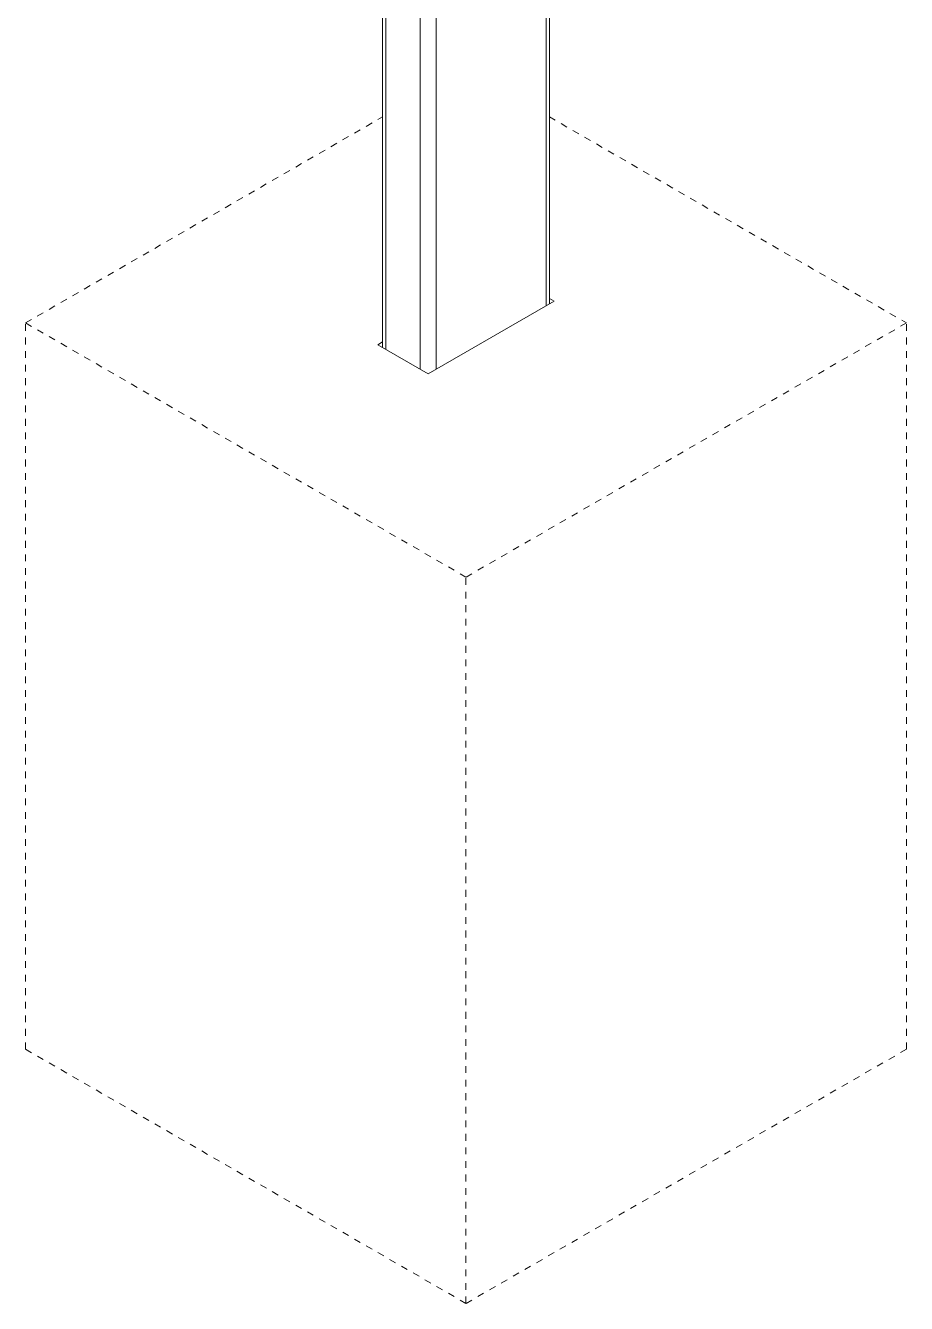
# Model space of a CAD drawing. Header units: inches. Extents: x -7 to 178, y -2 to 125.
# Drawn here: x 156.92 to 169.91, y 20.72 to 39.58 of the extents above; entities that cross this region are included whole.
import ezdxf

# ---------------------------------------------------------------- set-up
doc = ezdxf.new("R2010")
doc.units = ezdxf.units.IN
doc.linetypes.add('HIDDEN', pattern=[1.905, 1.27, -0.635])
doc.layers.add('ZANO_R', color=7, linetype='Continuous', lineweight=0)
doc.layers.add('ZANO_R_przerywana', color=250, linetype='HIDDEN', lineweight=0)

msp = doc.modelspace()

# ---------------------------------------------------------------- linework, layer by layer
at = {"layer": 'ZANO_R'}
for p, q in [((162.18968, 47.47355), (162.18968, 34.82898)), ((162.23888, 34.80058), (162.23888, 47.44515)), ((162.74369, 34.50916), (162.74369, 47.15373)), ((162.98124, 34.50916), (162.98124, 47.01657)), ((164.59961, 35.44342), (164.59961, 46.08201)), ((164.64881, 35.47182), (164.64881, 46.05359)), ((162.86247, 34.44059), (164.71839, 35.51199)), ((164.71839, 35.51199), (164.64881, 35.55216)), ((162.18968, 34.90932), (162.1201, 34.86915)), ((162.1201, 34.86915), (162.86247, 34.44059))]:
    msp.add_line(p, q, dxfattribs=at)
at = {"layer": 'ZANO_R_przerywana', "ltscale": 0.05}
for p, q in [((156.92352, 35.19057), (162.18968, 38.23066)), ((164.64881, 38.23066), (169.91496, 35.19057)), ((163.41924, 31.44067), (156.92352, 35.19057)), ((156.92352, 24.47483), (156.92352, 35.19057)), ((169.91496, 35.19057), (163.41924, 31.44067)), ((169.91496, 24.47483), (169.91496, 35.19057)), ((163.41924, 20.72493), (163.41924, 31.44067)), ((163.41924, 20.72493), (156.92352, 24.47483)), ((169.91496, 24.47483), (163.41924, 20.72493))]:
    msp.add_line(p, q, dxfattribs=at)

doc.saveas('drawing.dxf')
